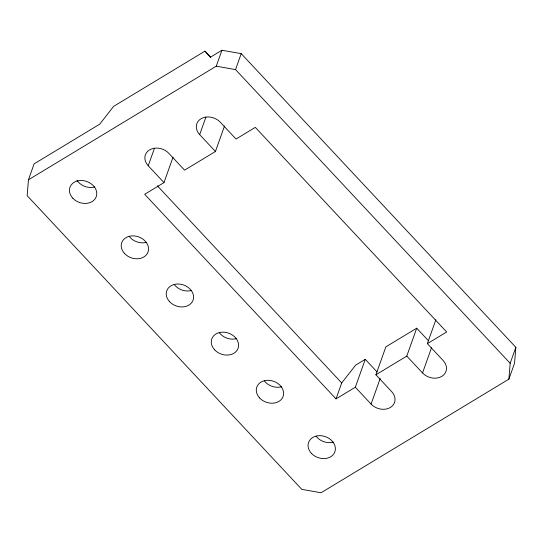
<?xml version="1.0" encoding="UTF-8"?>
<svg xmlns="http://www.w3.org/2000/svg" width="543" height="543" viewBox="0 0 543 543"><rect width="100%" height="100%" fill="white"/><g stroke="black" fill="none" stroke-linecap="round" stroke-linejoin="round"><path stroke-width="0.81" d="M28.44 179.808L27.15 195.663L301.779 489.352L321.076 492.752L508.886 379.136L514.56 363.192L515.85 347.337L241.221 53.648L221.924 50.248L210.345 57.253L204.955 51.13L113.623 106.38L99.722 124.177L34.114 163.864L28.44 179.808L216.25 66.192L221.924 50.248M508.886 379.136L510.169 363.281L515.85 347.337M377.08 371.962L365.263 359.323L355.326 387.227L336.029 398.901L144.689 194.285L163.986 182.611L148.225 165.764L154.477 148.219M163.986 182.611L173.068 157.097M148.225 165.764A13.969 11.111 19.6 0 1 149.515 149.909A13.969 11.111 19.6 0 1 168.812 153.309L184.566 170.163L215.442 151.483L199.681 134.63L205.926 117.091M510.169 363.281L235.54 69.592L241.221 53.648M215.442 151.483L224.524 125.969M336.029 398.901L341.71 382.958L355.617 365.161L365.263 359.323M355.326 387.227L371.086 404.08A13.969 11.111 19.6 0 0 390.376 407.481A13.969 11.111 19.6 0 0 391.666 391.625L375.912 374.779L385.842 346.875L416.719 328.196L428.536 340.834M371.086 404.08L380.168 378.566M375.912 374.779L406.782 356.099L416.719 328.196M406.782 356.099L422.542 372.953A13.969 11.111 19.6 0 0 441.832 376.353A13.969 11.111 19.6 0 0 443.122 360.498L427.361 343.651L435.88 319.732M422.542 372.953L431.624 347.439M427.361 343.651L446.658 331.977L255.319 127.361L236.022 139.035L220.268 122.182A13.969 11.111 19.6 0 0 200.971 118.781A13.969 11.111 19.6 0 0 199.681 134.63M216.25 66.192L235.54 69.592M204.955 51.13L210.711 57.28M157.307 185.76L341.71 382.958M146.59 242.3A13.969 11.111 19.6 0 1 129.18 236.3M281.654 386.738A13.969 11.111 19.6 0 1 264.244 380.738M333.429 442.104A13.969 11.111 19.6 0 1 316.019 436.104M94.821 186.935A13.969 11.111 19.6 0 1 76.93 180.242M191.611 290.444A13.969 11.111 19.6 0 1 174.201 284.451M236.633 338.588A13.969 11.111 19.6 0 1 219.223 332.594M124.591 253.561A13.969 11.111 19.6 0 0 147.825 252.556A13.969 11.111 19.6 0 0 132.227 235.879A13.969 11.111 19.6 0 0 124.591 253.561M259.656 397.992A13.969 11.111 19.6 0 0 282.889 396.994A13.969 11.111 19.6 0 0 267.292 380.317A13.969 11.111 19.6 0 0 259.656 397.992M311.431 453.357A13.969 11.111 19.6 0 0 334.664 452.36A13.969 11.111 19.6 0 0 319.067 435.683A13.969 11.111 19.6 0 0 311.431 453.357M72.816 198.195A13.969 11.111 19.6 0 0 96.05 197.19A13.969 11.111 19.6 0 0 80.452 180.514A13.969 11.111 19.6 0 0 72.816 198.195M169.613 301.704A13.969 11.111 19.6 0 0 192.846 300.707A13.969 11.111 19.6 0 0 177.249 284.023A13.969 11.111 19.6 0 0 169.613 301.704M214.634 349.848A13.969 11.111 19.6 0 0 237.868 348.85A13.969 11.111 19.6 0 0 222.27 332.173A13.969 11.111 19.6 0 0 214.634 349.848"/></g></svg>
